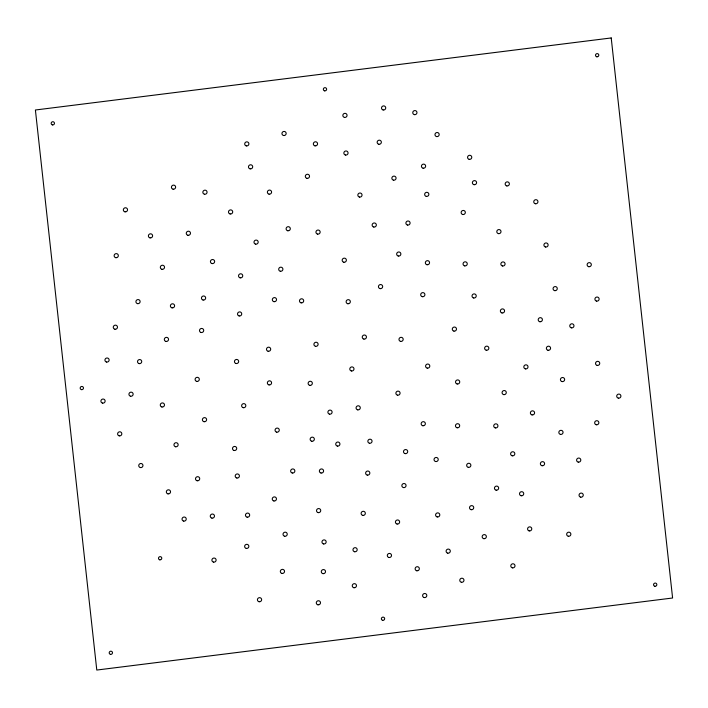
<?xml version="1.0" encoding="UTF-8"?>
<svg xmlns="http://www.w3.org/2000/svg" width="708" height="708" viewBox="0 0 708 708"><rect width="100%" height="100%" fill="white"/><g stroke="black" fill="none" stroke-linecap="round" stroke-linejoin="round"><path stroke-width="1.06" d="M611.216 37.949L35.4 109.997L96.784 670.051L672.6 598.003L611.216 37.949M159.804 559.824A1.655 1.602 -20.4 0 0 161.698 557.709A1.655 1.602 -20.4 0 0 158.902 557.205A1.655 1.602 -20.4 0 0 159.804 559.824M246.296 548.408A2.115 2.044 -20.4 0 0 248.756 545.718A2.115 2.044 -20.4 0 0 245.18 545.036A2.115 2.044 -20.4 0 0 246.296 548.408M284.687 536.248A2.115 2.044 -20.4 0 0 287.147 533.558A2.115 2.044 -20.4 0 0 283.572 532.876A2.115 2.044 -20.4 0 0 284.687 536.248M204.054 421.702A2.115 2.044 -20.4 0 0 206.515 419.012A2.115 2.044 -20.4 0 0 202.939 418.331A2.115 2.044 -20.4 0 0 204.054 421.702M474.041 184.682A2.115 2.044 -20.4 0 0 476.493 181.991A2.115 2.044 -20.4 0 0 472.926 181.31A2.115 2.044 -20.4 0 0 474.041 184.682M414.41 114.634A2.115 2.044 -20.4 0 0 416.87 111.953A2.115 2.044 -20.4 0 0 413.304 111.271A2.115 2.044 -20.4 0 0 414.41 114.634M287.758 230.755A2.115 2.044 -20.4 0 0 290.218 228.064A2.115 2.044 -20.4 0 0 286.651 227.383A2.115 2.044 -20.4 0 0 287.758 230.755M423.101 168.185A2.115 2.044 -20.4 0 0 425.552 165.504A2.115 2.044 -20.4 0 0 421.986 164.822A2.115 2.044 -20.4 0 0 423.101 168.185M506.822 185.93A2.115 2.044 -20.4 0 0 509.282 183.248A2.115 2.044 -20.4 0 0 505.707 182.567A2.115 2.044 -20.4 0 0 506.822 185.93M283.607 135.511A2.115 2.044 -20.4 0 0 286.067 132.821A2.115 2.044 -20.4 0 0 282.492 132.139A2.115 2.044 -20.4 0 0 283.607 135.511M436.632 136.582A2.115 2.044 -20.4 0 0 439.093 133.892A2.115 2.044 -20.4 0 0 435.526 133.21A2.115 2.044 -20.4 0 0 436.632 136.582M469.218 159.353A2.115 2.044 -20.4 0 0 471.678 156.672A2.115 2.044 -20.4 0 0 468.103 155.99A2.115 2.044 -20.4 0 0 469.218 159.353M246.349 145.91A2.115 2.044 -20.4 0 0 248.809 143.228A2.115 2.044 -20.4 0 0 245.242 142.547A2.115 2.044 -20.4 0 0 246.349 145.91M344.504 117.413A2.115 2.044 -20.4 0 0 346.964 114.731A2.115 2.044 -20.4 0 0 343.389 114.041A2.115 2.044 -20.4 0 0 344.504 117.413M393.524 180.186A2.115 2.044 -20.4 0 0 395.976 177.496A2.115 2.044 -20.4 0 0 392.409 176.814A2.115 2.044 -20.4 0 0 393.524 180.186M203.108 300.042A2.115 2.044 -20.4 0 0 205.568 297.36A2.115 2.044 -20.4 0 0 202.001 296.679A2.115 2.044 -20.4 0 0 203.108 300.042M250.136 168.858A2.115 2.044 -20.4 0 0 252.597 166.168A2.115 2.044 -20.4 0 0 249.021 165.486A2.115 2.044 -20.4 0 0 250.136 168.858M269.031 194.142A2.115 2.044 -20.4 0 0 271.491 191.452A2.115 2.044 -20.4 0 0 267.925 190.771A2.115 2.044 -20.4 0 0 269.031 194.142M204.506 194.24A2.115 2.044 -20.4 0 0 206.966 191.549A2.115 2.044 -20.4 0 0 203.391 190.868A2.115 2.044 -20.4 0 0 204.506 194.24M383.178 109.979A2.115 2.044 -20.4 0 0 385.639 107.289A2.115 2.044 -20.4 0 0 382.063 106.607A2.115 2.044 -20.4 0 0 383.178 109.979M535.398 203.754A2.115 2.044 -20.4 0 0 537.859 201.063A2.115 2.044 -20.4 0 0 534.292 200.382A2.115 2.044 -20.4 0 0 535.398 203.754M187.921 235.268A2.115 2.044 -20.4 0 0 190.381 232.587A2.115 2.044 -20.4 0 0 186.806 231.905A2.115 2.044 -20.4 0 0 187.921 235.268M345.513 155.043A2.115 2.044 -20.4 0 0 347.973 152.353A2.115 2.044 -20.4 0 0 344.398 151.671A2.115 2.044 -20.4 0 0 345.513 155.043M315.007 145.857A2.115 2.044 -20.4 0 0 317.467 143.166A2.115 2.044 -20.4 0 0 313.892 142.485A2.115 2.044 -20.4 0 0 315.007 145.857M173.088 189.186A2.115 2.044 -20.4 0 0 175.54 186.505A2.115 2.044 -20.4 0 0 171.973 185.823A2.115 2.044 -20.4 0 0 173.088 189.186M230.153 213.966A2.115 2.044 -20.4 0 0 232.613 211.276A2.115 2.044 -20.4 0 0 229.038 210.595A2.115 2.044 -20.4 0 0 230.153 213.966M378.807 144.246A2.115 2.044 -20.4 0 0 381.267 141.565A2.115 2.044 -20.4 0 0 377.7 140.874A2.115 2.044 -20.4 0 0 378.807 144.246M150.052 237.879A2.115 2.044 -20.4 0 0 152.512 235.189A2.115 2.044 -20.4 0 0 148.946 234.507A2.115 2.044 -20.4 0 0 150.052 237.879M426.995 264.73A2.115 2.044 -20.4 0 0 429.455 262.04A2.115 2.044 -20.4 0 0 425.889 261.358A2.115 2.044 -20.4 0 0 426.995 264.73M306.971 178.328A2.115 2.044 -20.4 0 0 309.431 175.646A2.115 2.044 -20.4 0 0 305.865 174.956A2.115 2.044 -20.4 0 0 306.971 178.328M498.45 233.631A2.115 2.044 -20.4 0 0 500.91 230.941A2.115 2.044 -20.4 0 0 497.343 230.259A2.115 2.044 -20.4 0 0 498.45 233.631M545.567 247.012A2.115 2.044 -20.4 0 0 548.027 244.322A2.115 2.044 -20.4 0 0 544.461 243.641A2.115 2.044 -20.4 0 0 545.567 247.012M317.6 234.109A2.115 2.044 -20.4 0 0 320.06 231.419A2.115 2.044 -20.4 0 0 316.485 230.737A2.115 2.044 -20.4 0 0 317.6 234.109M496.122 490.157A2.115 2.044 -20.4 0 0 498.574 487.476A2.115 2.044 -20.4 0 0 495.007 486.794A2.115 2.044 -20.4 0 0 496.122 490.157M512.45 567.851A2.115 2.044 -20.4 0 0 514.911 565.161A2.115 2.044 -20.4 0 0 511.344 564.48A2.115 2.044 -20.4 0 0 512.45 567.851M373.789 227.038A2.115 2.044 -20.4 0 0 376.249 224.347A2.115 2.044 -20.4 0 0 372.674 223.666A2.115 2.044 -20.4 0 0 373.789 227.038M462.784 214.506A2.115 2.044 -20.4 0 0 465.245 211.825A2.115 2.044 -20.4 0 0 461.678 211.143A2.115 2.044 -20.4 0 0 462.784 214.506M359.487 197.072A2.115 2.044 -20.4 0 0 361.947 194.39A2.115 2.044 -20.4 0 0 358.381 193.709A2.115 2.044 -20.4 0 0 359.487 197.072M124.997 211.834A2.115 2.044 -20.4 0 0 127.449 209.143A2.115 2.044 -20.4 0 0 123.882 208.462A2.115 2.044 -20.4 0 0 124.997 211.834M255.65 244.145A2.115 2.044 -20.4 0 0 258.101 241.463A2.115 2.044 -20.4 0 0 254.535 240.782A2.115 2.044 -20.4 0 0 255.65 244.145M426.305 196.39A2.115 2.044 -20.4 0 0 428.765 193.7A2.115 2.044 -20.4 0 0 425.198 193.018A2.115 2.044 -20.4 0 0 426.305 196.39M240.189 277.846A2.115 2.044 -20.4 0 0 242.649 275.164A2.115 2.044 -20.4 0 0 239.083 274.483A2.115 2.044 -20.4 0 0 240.189 277.846M407.543 225.056A2.115 2.044 -20.4 0 0 410.003 222.374A2.115 2.044 -20.4 0 0 406.436 221.692A2.115 2.044 -20.4 0 0 407.543 225.056M114.917 329.22A2.115 2.044 -20.4 0 0 117.378 326.53A2.115 2.044 -20.4 0 0 113.811 325.848A2.115 2.044 -20.4 0 0 114.917 329.22M416.791 570.772A2.115 2.044 -20.4 0 0 419.251 568.09A2.115 2.044 -20.4 0 0 415.676 567.409A2.115 2.044 -20.4 0 0 416.791 570.772M212.09 263.58A2.115 2.044 -20.4 0 0 214.542 260.889A2.115 2.044 -20.4 0 0 210.975 260.208A2.115 2.044 -20.4 0 0 212.09 263.58M337.38 446.084A2.115 2.044 -20.4 0 0 339.84 443.403A2.115 2.044 -20.4 0 0 336.273 442.721A2.115 2.044 -20.4 0 0 337.38 446.084M343.831 262.226A2.115 2.044 -20.4 0 0 346.283 259.535A2.115 2.044 -20.4 0 0 342.716 258.854A2.115 2.044 -20.4 0 0 343.831 262.226M529.221 530.911A2.115 2.044 -20.4 0 0 531.681 528.23A2.115 2.044 -20.4 0 0 528.115 527.548A2.115 2.044 -20.4 0 0 529.221 530.911M354.628 551.744A2.115 2.044 -20.4 0 0 357.089 549.054A2.115 2.044 -20.4 0 0 353.513 548.373A2.115 2.044 -20.4 0 0 354.628 551.744M539.859 321.733A2.115 2.044 -20.4 0 0 542.31 319.043A2.115 2.044 -20.4 0 0 538.744 318.361A2.115 2.044 -20.4 0 0 539.859 321.733M464.705 265.881A2.115 2.044 -20.4 0 0 467.165 263.19A2.115 2.044 -20.4 0 0 463.598 262.509A2.115 2.044 -20.4 0 0 464.705 265.881M597.189 365.399A2.115 2.044 -20.4 0 0 599.649 362.708A2.115 2.044 -20.4 0 0 596.083 362.027A2.115 2.044 -20.4 0 0 597.189 365.399M273.987 301.67A2.115 2.044 -20.4 0 0 276.439 298.98A2.115 2.044 -20.4 0 0 272.872 298.298A2.115 2.044 -20.4 0 0 273.987 301.67M461.421 582.277A2.115 2.044 -20.4 0 0 463.882 579.595A2.115 2.044 -20.4 0 0 460.315 578.914A2.115 2.044 -20.4 0 0 461.421 582.277M588.773 266.704A2.115 2.044 -20.4 0 0 591.233 264.022A2.115 2.044 -20.4 0 0 587.658 263.341A2.115 2.044 -20.4 0 0 588.773 266.704M347.787 303.732A2.115 2.044 -20.4 0 0 350.248 301.042A2.115 2.044 -20.4 0 0 346.672 300.36A2.115 2.044 -20.4 0 0 347.787 303.732M115.785 257.685A2.115 2.044 -20.4 0 0 118.245 255.004A2.115 2.044 -20.4 0 0 114.669 254.322A2.115 2.044 -20.4 0 0 115.785 257.685M280.359 271.252A2.115 2.044 -20.4 0 0 282.811 268.562A2.115 2.044 -20.4 0 0 279.244 267.881A2.115 2.044 -20.4 0 0 280.359 271.252M483.812 538.673A2.115 2.044 -20.4 0 0 486.272 535.983A2.115 2.044 -20.4 0 0 482.706 535.301A2.115 2.044 -20.4 0 0 483.812 538.673M571.427 327.857A2.115 2.044 -20.4 0 0 573.878 325.167A2.115 2.044 -20.4 0 0 570.312 324.485A2.115 2.044 -20.4 0 0 571.427 327.857M183.691 521.097A2.115 2.044 -20.4 0 0 186.151 518.415A2.115 2.044 -20.4 0 0 182.576 517.734A2.115 2.044 -20.4 0 0 183.691 521.097M161.982 269.305A2.115 2.044 -20.4 0 0 164.442 266.624A2.115 2.044 -20.4 0 0 160.866 265.942A2.115 2.044 -20.4 0 0 161.982 269.305M596.57 301.104A2.115 2.044 -20.4 0 0 599.03 298.413A2.115 2.044 -20.4 0 0 595.463 297.732A2.115 2.044 -20.4 0 0 596.57 301.104M473.679 297.979A2.115 2.044 -20.4 0 0 476.139 295.289A2.115 2.044 -20.4 0 0 472.563 294.608A2.115 2.044 -20.4 0 0 473.679 297.979M130.591 396.232A2.115 2.044 -20.4 0 0 133.051 393.542A2.115 2.044 -20.4 0 0 129.484 392.86A2.115 2.044 -20.4 0 0 130.591 396.232M502.521 265.987A2.115 2.044 -20.4 0 0 504.981 263.296A2.115 2.044 -20.4 0 0 501.406 262.615A2.115 2.044 -20.4 0 0 502.521 265.987M259.084 601.729A2.115 2.044 -20.4 0 0 261.544 599.039A2.115 2.044 -20.4 0 0 257.969 598.357A2.115 2.044 -20.4 0 0 259.084 601.729M578.259 462.112A2.115 2.044 -20.4 0 0 580.71 459.43A2.115 2.044 -20.4 0 0 577.144 458.74A2.115 2.044 -20.4 0 0 578.259 462.112M580.702 497.158A2.115 2.044 -20.4 0 0 583.162 494.467A2.115 2.044 -20.4 0 0 579.587 493.786A2.115 2.044 -20.4 0 0 580.702 497.158M398.312 256.039A2.115 2.044 -20.4 0 0 400.772 253.349A2.115 2.044 -20.4 0 0 397.206 252.667A2.115 2.044 -20.4 0 0 398.312 256.039M596.304 424.765A2.115 2.044 -20.4 0 0 598.764 422.083A2.115 2.044 -20.4 0 0 595.198 421.402A2.115 2.044 -20.4 0 0 596.304 424.765M388.966 557.497A2.115 2.044 -20.4 0 0 391.418 554.807A2.115 2.044 -20.4 0 0 387.851 554.125A2.115 2.044 -20.4 0 0 388.966 557.497M317.936 604.818A2.115 2.044 -20.4 0 0 320.397 602.127A2.115 2.044 -20.4 0 0 316.83 601.446A2.115 2.044 -20.4 0 0 317.936 604.818M172.044 307.856A2.115 2.044 -20.4 0 0 174.504 305.166A2.115 2.044 -20.4 0 0 170.938 304.484A2.115 2.044 -20.4 0 0 172.044 307.856M447.757 553.152A2.115 2.044 -20.4 0 0 450.217 550.47A2.115 2.044 -20.4 0 0 446.642 549.789A2.115 2.044 -20.4 0 0 447.757 553.152M525.469 368.895A2.115 2.044 -20.4 0 0 527.92 366.213A2.115 2.044 -20.4 0 0 524.354 365.532A2.115 2.044 -20.4 0 0 525.469 368.895M323.609 543.948A2.115 2.044 -20.4 0 0 326.069 541.266A2.115 2.044 -20.4 0 0 322.503 540.585A2.115 2.044 -20.4 0 0 323.609 543.948M106.589 362.054A2.115 2.044 -20.4 0 0 109.041 359.372A2.115 2.044 -20.4 0 0 105.474 358.69A2.115 2.044 -20.4 0 0 106.589 362.054M137.573 303.644A2.115 2.044 -20.4 0 0 140.025 300.953A2.115 2.044 -20.4 0 0 136.458 300.272A2.115 2.044 -20.4 0 0 137.573 303.644M548.019 350.265A2.115 2.044 -20.4 0 0 550.479 347.575A2.115 2.044 -20.4 0 0 546.912 346.893A2.115 2.044 -20.4 0 0 548.019 350.265M102.572 403.109A2.115 2.044 -20.4 0 0 105.032 400.418A2.115 2.044 -20.4 0 0 101.456 399.737A2.115 2.044 -20.4 0 0 102.572 403.109M139.166 363.611A2.115 2.044 -20.4 0 0 141.627 360.93A2.115 2.044 -20.4 0 0 138.06 360.248A2.115 2.044 -20.4 0 0 139.166 363.611M281.979 573.427A2.115 2.044 -20.4 0 0 284.439 570.736A2.115 2.044 -20.4 0 0 280.872 570.055A2.115 2.044 -20.4 0 0 281.979 573.427M562.09 381.585A2.115 2.044 -20.4 0 0 564.55 378.895A2.115 2.044 -20.4 0 0 560.975 378.214A2.115 2.044 -20.4 0 0 562.09 381.585M213.559 562.117A2.115 2.044 -20.4 0 0 216.02 559.426A2.115 2.044 -20.4 0 0 212.444 558.745A2.115 2.044 -20.4 0 0 213.559 562.117M322.963 573.639A2.115 2.044 -20.4 0 0 325.423 570.949A2.115 2.044 -20.4 0 0 321.848 570.267A2.115 2.044 -20.4 0 0 322.963 573.639M165.982 341.433A2.115 2.044 -20.4 0 0 168.442 338.743A2.115 2.044 -20.4 0 0 164.867 338.061A2.115 2.044 -20.4 0 0 165.982 341.433M167.982 493.865A2.115 2.044 -20.4 0 0 170.442 491.184A2.115 2.044 -20.4 0 0 166.876 490.494A2.115 2.044 -20.4 0 0 167.982 493.865M554.718 290.643A2.115 2.044 -20.4 0 0 557.178 287.961A2.115 2.044 -20.4 0 0 553.603 287.271A2.115 2.044 -20.4 0 0 554.718 290.643M140.405 467.572A2.115 2.044 -20.4 0 0 142.866 464.89A2.115 2.044 -20.4 0 0 139.29 464.2A2.115 2.044 -20.4 0 0 140.405 467.572M243.278 407.693A2.115 2.044 -20.4 0 0 245.738 405.011A2.115 2.044 -20.4 0 0 242.171 404.33A2.115 2.044 -20.4 0 0 243.278 407.693M542.036 465.722A2.115 2.044 -20.4 0 0 544.496 463.032A2.115 2.044 -20.4 0 0 540.921 462.351A2.115 2.044 -20.4 0 0 542.036 465.722M560.497 434.402A2.115 2.044 -20.4 0 0 562.957 431.712A2.115 2.044 -20.4 0 0 559.382 431.03A2.115 2.044 -20.4 0 0 560.497 434.402M380.108 288.625A2.115 2.044 -20.4 0 0 382.568 285.935A2.115 2.044 -20.4 0 0 378.992 285.253A2.115 2.044 -20.4 0 0 380.108 288.625M247.127 517.15A2.115 2.044 -20.4 0 0 249.579 514.459A2.115 2.044 -20.4 0 0 246.012 513.778A2.115 2.044 -20.4 0 0 247.127 517.15M318.175 512.619A2.115 2.044 -20.4 0 0 320.636 509.937A2.115 2.044 -20.4 0 0 317.06 509.256A2.115 2.044 -20.4 0 0 318.175 512.619M397.082 524.026A2.115 2.044 -20.4 0 0 399.542 521.336A2.115 2.044 -20.4 0 0 395.976 520.654A2.115 2.044 -20.4 0 0 397.082 524.026M502.016 312.963A2.115 2.044 -20.4 0 0 504.477 310.281A2.115 2.044 -20.4 0 0 500.91 309.591A2.115 2.044 -20.4 0 0 502.016 312.963M234.162 450.5A2.115 2.044 -20.4 0 0 236.614 447.81A2.115 2.044 -20.4 0 0 233.047 447.129A2.115 2.044 -20.4 0 0 234.162 450.5M175.611 446.766A2.115 2.044 -20.4 0 0 178.062 444.084A2.115 2.044 -20.4 0 0 174.495 443.403A2.115 2.044 -20.4 0 0 175.611 446.766M211.922 518.114A2.115 2.044 -20.4 0 0 214.382 515.424A2.115 2.044 -20.4 0 0 210.807 514.743A2.115 2.044 -20.4 0 0 211.922 518.114M367.284 475.095A2.115 2.044 -20.4 0 0 369.744 472.404A2.115 2.044 -20.4 0 0 366.178 471.723A2.115 2.044 -20.4 0 0 367.284 475.095M197.169 480.759A2.115 2.044 -20.4 0 0 199.629 478.077A2.115 2.044 -20.4 0 0 196.054 477.387A2.115 2.044 -20.4 0 0 197.169 480.759M521.177 495.759A2.115 2.044 -20.4 0 0 523.637 493.069A2.115 2.044 -20.4 0 0 520.07 492.387A2.115 2.044 -20.4 0 0 521.177 495.759M503.733 394.613A2.115 2.044 -20.4 0 0 506.193 391.922A2.115 2.044 -20.4 0 0 502.618 391.241A2.115 2.044 -20.4 0 0 503.733 394.613M236.118 363.523A2.115 2.044 -20.4 0 0 238.578 360.832A2.115 2.044 -20.4 0 0 235.003 360.151A2.115 2.044 -20.4 0 0 236.118 363.523M405.153 453.624A2.115 2.044 -20.4 0 0 407.613 450.943A2.115 2.044 -20.4 0 0 404.038 450.261A2.115 2.044 -20.4 0 0 405.153 453.624M486.29 350.23A2.115 2.044 -20.4 0 0 488.75 347.539A2.115 2.044 -20.4 0 0 485.175 346.858A2.115 2.044 -20.4 0 0 486.29 350.23M422.349 296.687A2.115 2.044 -20.4 0 0 424.809 293.997A2.115 2.044 -20.4 0 0 421.242 293.316A2.115 2.044 -20.4 0 0 422.349 296.687M201.161 332.512A2.115 2.044 -20.4 0 0 203.612 329.822A2.115 2.044 -20.4 0 0 200.045 329.14A2.115 2.044 -20.4 0 0 201.161 332.512M119.263 435.863A2.115 2.044 -20.4 0 0 121.723 433.172A2.115 2.044 -20.4 0 0 118.156 432.491A2.115 2.044 -20.4 0 0 119.263 435.863M362.779 515.371A2.115 2.044 -20.4 0 0 365.24 512.68A2.115 2.044 -20.4 0 0 361.664 511.999A2.115 2.044 -20.4 0 0 362.779 515.371M532.035 414.906A2.115 2.044 -20.4 0 0 534.496 412.224A2.115 2.044 -20.4 0 0 530.929 411.534A2.115 2.044 -20.4 0 0 532.035 414.906M471.174 509.698A2.115 2.044 -20.4 0 0 473.634 507.008A2.115 2.044 -20.4 0 0 470.068 506.326A2.115 2.044 -20.4 0 0 471.174 509.698M236.861 478.015A2.115 2.044 -20.4 0 0 239.322 475.334A2.115 2.044 -20.4 0 0 235.746 474.643A2.115 2.044 -20.4 0 0 236.861 478.015M468.315 467.351A2.115 2.044 -20.4 0 0 470.776 464.66A2.115 2.044 -20.4 0 0 467.209 463.979A2.115 2.044 -20.4 0 0 468.315 467.351M512.265 455.819A2.115 2.044 -20.4 0 0 514.725 453.138A2.115 2.044 -20.4 0 0 511.149 452.456A2.115 2.044 -20.4 0 0 512.265 455.819M363.894 339.079A2.115 2.044 -20.4 0 0 366.355 336.389A2.115 2.044 -20.4 0 0 362.788 335.707A2.115 2.044 -20.4 0 0 363.894 339.079M495.379 427.915A2.115 2.044 -20.4 0 0 497.839 425.225A2.115 2.044 -20.4 0 0 494.264 424.543A2.115 2.044 -20.4 0 0 495.379 427.915M292.307 473.015A2.115 2.044 -20.4 0 0 294.767 470.333A2.115 2.044 -20.4 0 0 291.192 469.643A2.115 2.044 -20.4 0 0 292.307 473.015M453.943 331.114A2.115 2.044 -20.4 0 0 456.395 328.424A2.115 2.044 -20.4 0 0 452.828 327.742A2.115 2.044 -20.4 0 0 453.943 331.114M161.928 406.994A2.115 2.044 -20.4 0 0 164.389 404.303A2.115 2.044 -20.4 0 0 160.822 403.622A2.115 2.044 -20.4 0 0 161.928 406.994M196.762 381.391A2.115 2.044 -20.4 0 0 199.222 378.709A2.115 2.044 -20.4 0 0 195.647 378.028A2.115 2.044 -20.4 0 0 196.762 381.391M435.685 461.536A2.115 2.044 -20.4 0 0 438.146 458.855A2.115 2.044 -20.4 0 0 434.57 458.173A2.115 2.044 -20.4 0 0 435.685 461.536M457.191 383.984A2.115 2.044 -20.4 0 0 459.642 381.293A2.115 2.044 -20.4 0 0 456.076 380.612A2.115 2.044 -20.4 0 0 457.191 383.984M437.252 516.946A2.115 2.044 -20.4 0 0 439.712 514.265A2.115 2.044 -20.4 0 0 436.137 513.574A2.115 2.044 -20.4 0 0 437.252 516.946M301.139 302.856A2.115 2.044 -20.4 0 0 303.599 300.174A2.115 2.044 -20.4 0 0 300.024 299.493A2.115 2.044 -20.4 0 0 301.139 302.856M268.146 351.248A2.115 2.044 -20.4 0 0 270.606 348.557A2.115 2.044 -20.4 0 0 267.04 347.876A2.115 2.044 -20.4 0 0 268.146 351.248M329.556 414.171A2.115 2.044 -20.4 0 0 332.008 411.481A2.115 2.044 -20.4 0 0 328.441 410.799A2.115 2.044 -20.4 0 0 329.556 414.171M357.726 409.861A2.115 2.044 -20.4 0 0 360.186 407.18A2.115 2.044 -20.4 0 0 356.611 406.489A2.115 2.044 -20.4 0 0 357.726 409.861M321.034 473.015A2.115 2.044 -20.4 0 0 323.494 470.324A2.115 2.044 -20.4 0 0 319.919 469.643A2.115 2.044 -20.4 0 0 321.034 473.015M403.516 487.591A2.115 2.044 -20.4 0 0 405.967 484.909A2.115 2.044 -20.4 0 0 402.401 484.219A2.115 2.044 -20.4 0 0 403.516 487.591M309.785 385.347A2.115 2.044 -20.4 0 0 312.246 382.656A2.115 2.044 -20.4 0 0 308.67 381.975A2.115 2.044 -20.4 0 0 309.785 385.347M427.243 368.116A2.115 2.044 -20.4 0 0 429.703 365.425A2.115 2.044 -20.4 0 0 426.136 364.744A2.115 2.044 -20.4 0 0 427.243 368.116M457.129 427.774A2.115 2.044 -20.4 0 0 459.589 425.083A2.115 2.044 -20.4 0 0 456.014 424.402A2.115 2.044 -20.4 0 0 457.129 427.774M311.803 441.226A2.115 2.044 -20.4 0 0 314.255 438.535A2.115 2.044 -20.4 0 0 310.688 437.854A2.115 2.044 -20.4 0 0 311.803 441.226M422.818 425.738A2.115 2.044 -20.4 0 0 425.269 423.048A2.115 2.044 -20.4 0 0 421.702 422.366A2.115 2.044 -20.4 0 0 422.818 425.738M276.722 432.154A2.115 2.044 -20.4 0 0 279.182 429.464A2.115 2.044 -20.4 0 0 275.607 428.783A2.115 2.044 -20.4 0 0 276.722 432.154M269.022 384.904A2.115 2.044 -20.4 0 0 271.483 382.214A2.115 2.044 -20.4 0 0 267.907 381.532A2.115 2.044 -20.4 0 0 269.022 384.904M369.505 443.261A2.115 2.044 -20.4 0 0 371.957 440.58A2.115 2.044 -20.4 0 0 368.39 439.898A2.115 2.044 -20.4 0 0 369.505 443.261M397.533 395.179A2.115 2.044 -20.4 0 0 399.993 392.498A2.115 2.044 -20.4 0 0 396.427 391.816A2.115 2.044 -20.4 0 0 397.533 395.179M400.631 341.389A2.115 2.044 -20.4 0 0 403.091 338.707A2.115 2.044 -20.4 0 0 399.524 338.026A2.115 2.044 -20.4 0 0 400.631 341.389M315.564 346.318A2.115 2.044 -20.4 0 0 318.025 343.628A2.115 2.044 -20.4 0 0 314.458 342.946A2.115 2.044 -20.4 0 0 315.564 346.318M351.451 370.974A2.115 2.044 -20.4 0 0 353.903 368.293A2.115 2.044 -20.4 0 0 350.336 367.602A2.115 2.044 -20.4 0 0 351.451 370.974M273.908 500.972A2.115 2.044 -20.4 0 0 276.368 498.282A2.115 2.044 -20.4 0 0 272.792 497.6A2.115 2.044 -20.4 0 0 273.908 500.972M568.32 536.248A2.115 2.044 -20.4 0 0 570.772 533.558A2.115 2.044 -20.4 0 0 567.205 532.876A2.115 2.044 -20.4 0 0 568.32 536.248M110.501 654.369A1.655 1.602 -20.4 0 0 112.404 652.245A1.655 1.602 -20.4 0 0 109.607 651.749A1.655 1.602 -20.4 0 0 110.501 654.369M654.865 586.251A1.655 1.602 -20.4 0 0 656.759 584.135A1.655 1.602 -20.4 0 0 653.962 583.631A1.655 1.602 -20.4 0 0 654.865 586.251M382.683 620.314A1.655 1.602 -20.4 0 0 384.577 618.19A1.655 1.602 -20.4 0 0 381.78 617.686A1.655 1.602 -20.4 0 0 382.683 620.314M353.911 587.729A2.115 2.044 -20.4 0 0 356.372 585.038A2.115 2.044 -20.4 0 0 352.805 584.357A2.115 2.044 -20.4 0 0 353.911 587.729M424.251 597.57A2.115 2.044 -20.4 0 0 426.712 594.879A2.115 2.044 -20.4 0 0 423.145 594.198A2.115 2.044 -20.4 0 0 424.251 597.57M324.653 90.854A1.655 1.602 -20.4 0 0 326.547 88.73A1.655 1.602 -20.4 0 0 323.751 88.226A1.655 1.602 -20.4 0 0 324.653 90.854M596.835 56.79A1.655 1.602 -20.4 0 0 598.729 54.675A1.655 1.602 -20.4 0 0 595.932 54.171A1.655 1.602 -20.4 0 0 596.835 56.79M52.472 124.909A1.655 1.602 -20.4 0 0 54.374 122.785A1.655 1.602 -20.4 0 0 51.578 122.289A1.655 1.602 -20.4 0 0 52.472 124.909M81.491 389.639A1.655 1.602 -20.4 0 0 83.385 387.515A1.655 1.602 -20.4 0 0 80.588 387.019A1.655 1.602 -20.4 0 0 81.491 389.639M618.367 398.144A2.115 2.044 -20.4 0 0 620.819 395.462A2.115 2.044 -20.4 0 0 617.252 394.781A2.115 2.044 -20.4 0 0 618.367 398.144M239.171 315.954A2.115 2.044 -20.4 0 0 241.632 313.272A2.115 2.044 -20.4 0 0 238.065 312.591A2.115 2.044 -20.4 0 0 239.171 315.954"/></g></svg>
